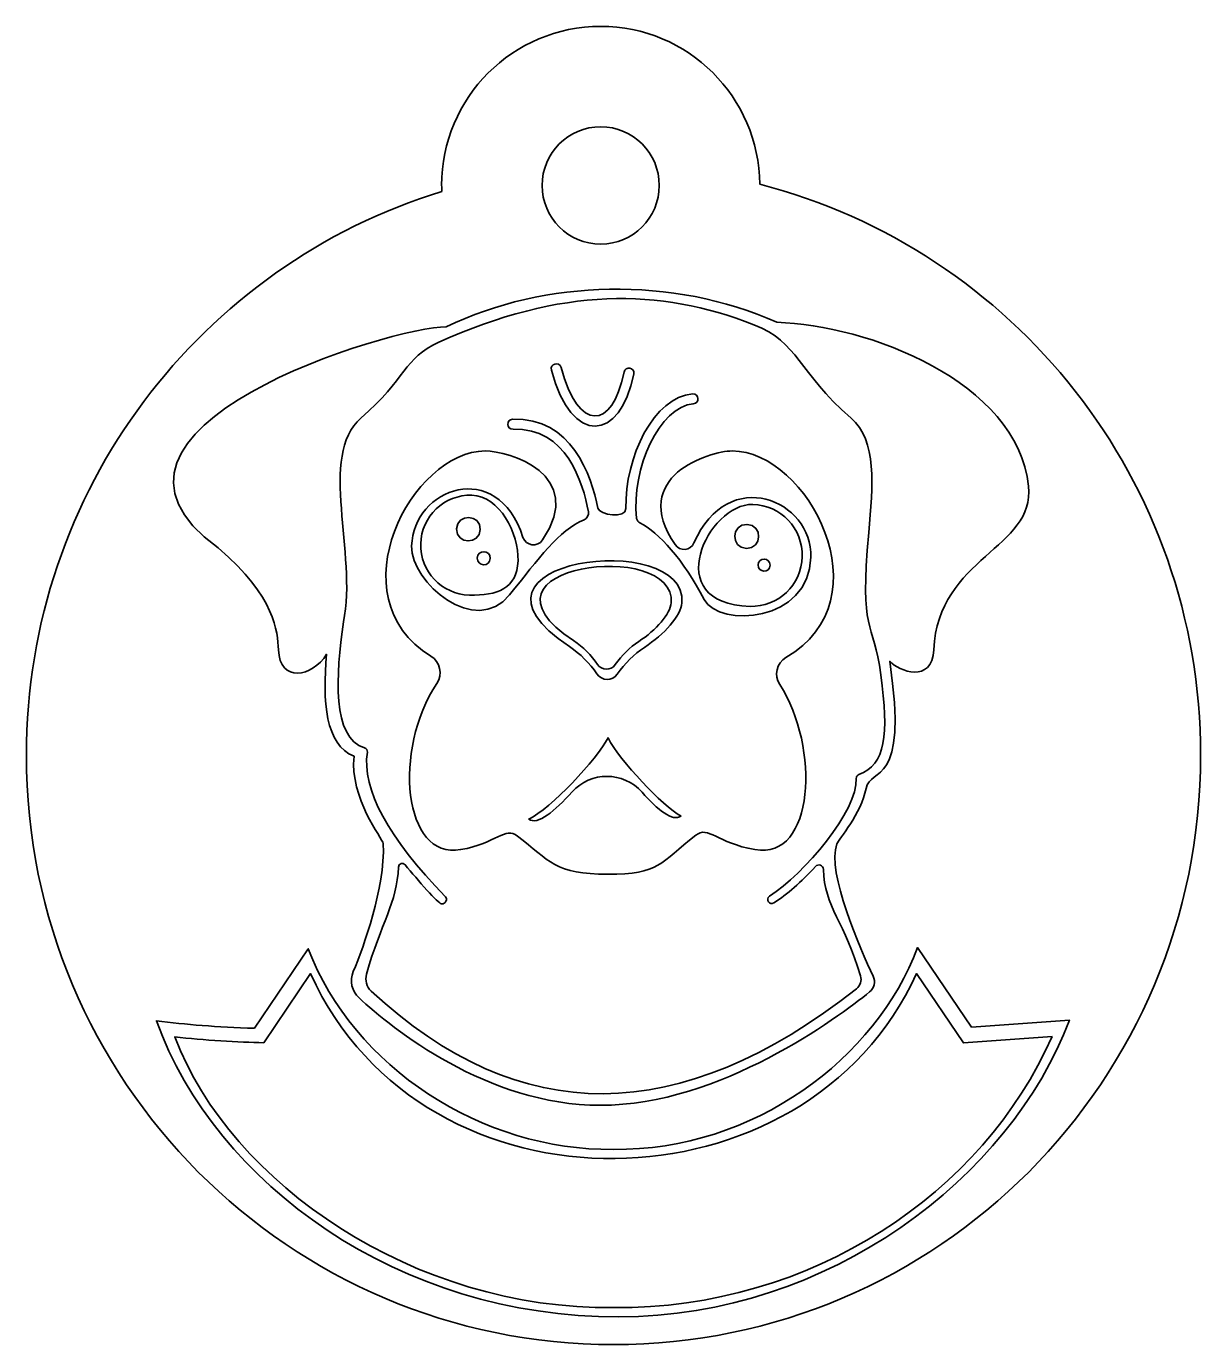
# Model space of a CAD drawing. Header units: inches. Extents: x 0.5 to 4, y -8.78 to -4.86.
import ezdxf

# ---------------------------------------------------------------- set-up
doc = ezdxf.new("R2010")
doc.units = ezdxf.units.IN
doc.header["$MEASUREMENT"] = 0
doc.layers.add('_U+0421_U+043B_U+043E_U+0439 1', color=7, linetype='Continuous')

msp = doc.modelspace()

# ---------------------------------------------------------------- linework, layer by layer
at = {"layer": '_U+0421_U+043B_U+043E_U+0439 1', "color": 242, "lineweight": 35, "true_color": 0xc1272d}
for points, knots in [([(2.6857, -5.3264), (2.6837, -5.0663), (2.4724, -4.8558), (2.2118, -4.8558), (1.95, -4.8558), (1.7378, -5.0681), (1.7378, -5.3299), (1.7378, -5.3358), (1.7381, -5.3418), (1.7383, -5.3478), (1.0215, -5.5675), (0.5, -6.2365), (0.5, -7.0278), (0.5, -7.9978), (1.2835, -8.784), (2.25, -8.784), (3.2165, -8.784), (4, -7.9978), (4, -7.0278), (4, -6.2087), (3.4414, -5.5207), (2.6857, -5.3264)], [0, 0, 0, 0, 1, 1, 1, 2, 2, 2, 3, 3, 3, 4, 4, 4, 5, 5, 5, 6, 6, 6, 7, 7, 7, 7]), ([(2.2118, -5.5046), (2.1153, -5.5046), (2.0371, -5.4264), (2.0371, -5.3299), (2.0371, -5.2333), (2.1153, -5.1551), (2.2118, -5.1551), (2.3083, -5.1551), (2.3865, -5.2333), (2.3865, -5.3299), (2.3865, -5.4264), (2.3083, -5.5046), (2.2118, -5.5046)], [0, 0, 0, 0, 1, 1, 1, 2, 2, 2, 3, 3, 3, 4, 4, 4, 4])]:
    msp.add_open_spline(points, degree=3, knots=knots, dxfattribs=at)
at = {"layer": '_U+0421_U+043B_U+043E_U+0439 1', "color": 7, "lineweight": 35, "true_color": 0xffffff}
for points, knots in [([(3.2044, -6.7134), (3.1994, -6.8154), (3.1013, -6.7776), (3.0732, -6.7475), (3.1305, -7.1296), (3.0154, -7.0599), (3.0028, -7.127), (2.9888, -7.2021), (2.9211, -7.278), (2.916, -7.2916), (2.884, -7.3771), (2.9866, -7.6071), (3.0241, -7.6861), (3.0318, -7.7024), (3.0273, -7.7218), (3.0133, -7.733), (2.9202, -7.8081), (2.5688, -8.0709), (2.2109, -8.0709), (1.8722, -8.0709), (1.5892, -7.8409), (1.4917, -7.7511), (1.4699, -7.7311), (1.4629, -7.6998), (1.4743, -7.6725), (1.5066, -7.5947), (1.5685, -7.4269), (1.5639, -7.2907), (1.5611, -7.2758), (1.4635, -7.156), (1.4766, -7.0308), (1.3917, -6.9976), (1.3818, -6.8674), (1.395, -6.7266), (1.3512, -6.796), (1.256, -6.8127), (1.2511, -6.7134), (1.2485, -6.6592), (1.2436, -6.5584), (1.0721, -6.4099), (0.5781, -6.0535), (1.6005, -5.7477), (1.7514, -5.7512), (2.0456, -5.6091), (2.4268, -5.5989), (2.7371, -5.7377), (3.0068, -5.746), (3.4524, -5.912), (3.4869, -6.2258), (3.5073, -6.4119), (3.2179, -6.4365), (3.2044, -6.7134)], [0, 0, 0, 0, 1, 1, 1, 2, 2, 2, 3, 3, 3, 4, 4, 4, 5, 5, 5, 6, 6, 6, 7, 7, 7, 8, 8, 8, 9, 9, 9, 10, 10, 10, 11, 11, 11, 12, 12, 12, 13, 13, 13, 14, 14, 14, 15, 15, 15, 16, 16, 16, 17, 17, 17, 17]), ([(3.0469, -6.7883), (3.0245, -6.6217), (2.9825, -6.6697), (3.0106, -6.3641), (3.0235, -6.2235), (3.0357, -6.0906), (2.9583, -6.0233), (2.7966, -5.8828), (2.8036, -5.798), (2.6685, -5.745), (2.3865, -5.6343), (2.094, -5.6328), (1.7296, -5.7969), (1.6241, -5.8444), (1.6339, -5.9046), (1.4972, -6.0233), (1.3687, -6.135), (1.4874, -6.4279), (1.4452, -6.6305), (1.422, -6.7886), (1.4106, -6.9776), (1.5079, -7.0056), (1.5135, -7.0073), (1.5171, -7.0135), (1.5163, -7.0189), (1.4995, -7.1289), (1.5779, -7.2738), (1.7495, -7.4496), (1.7569, -7.4571), (1.7489, -7.4709), (1.7384, -7.4709), (1.7272, -7.4709), (1.6663, -7.3996), (1.6293, -7.3541), (1.6227, -7.3458), (1.6094, -7.3503), (1.609, -7.3609), (1.6053, -7.4681), (1.5567, -7.5262), (1.5139, -7.68), (1.5088, -7.698), (1.5141, -7.7177), (1.5279, -7.7305), (1.9701, -8.1409), (2.4479, -8.1376), (2.9742, -7.7238), (2.9857, -7.7147), (2.9905, -7.6993), (2.9864, -7.6852), (2.9412, -7.5292), (2.8779, -7.4778), (2.8755, -7.3679), (2.8753, -7.3556), (2.8603, -7.35), (2.8521, -7.3591), (2.81, -7.4057), (2.7672, -7.4428), (2.7281, -7.4679), (2.7149, -7.4764), (2.702, -7.4564), (2.7152, -7.4479), (2.8169, -7.3827), (2.9797, -7.1917), (2.9735, -7.0969), (2.9732, -7.0924), (2.9761, -7.0869), (2.9815, -7.0851), (3.0608, -7.0556), (3.0708, -6.9663), (3.0469, -6.7883)], [0, 0, 0, 0, 1, 1, 1, 2, 2, 2, 3, 3, 3, 4, 4, 4, 5, 5, 5, 6, 6, 6, 7, 7, 7, 8, 8, 8, 9, 9, 9, 10, 10, 10, 11, 11, 11, 12, 12, 12, 13, 13, 13, 14, 14, 14, 15, 15, 15, 16, 16, 16, 17, 17, 17, 18, 18, 18, 19, 19, 19, 20, 20, 20, 21, 21, 21, 22, 22, 22, 23, 23, 23, 23]), ([(2.3107, -5.8918), (2.3145, -5.8725), (2.2852, -5.8665), (2.2813, -5.886), (2.2466, -6.0607), (2.1451, -6.0647), (2.0937, -5.8724), (2.0886, -5.8532), (2.0598, -5.8611), (2.0648, -5.8801), (2.1258, -6.1083), (2.2705, -6.0934), (2.3107, -5.8918)], [0, 0, 0, 0, 1, 1, 1, 2, 2, 2, 3, 3, 3, 4, 4, 4, 4]), ([(2.7454, -6.8171), (2.8665, -7.0033), (2.8494, -7.3407), (2.6715, -7.3091), (2.5582, -7.289), (2.5324, -7.2368), (2.495, -7.2661), (2.3892, -7.3494), (2.3874, -7.3823), (2.233, -7.3823), (2.0765, -7.3823), (2.0589, -7.3427), (1.9641, -7.2687), (1.9264, -7.2393), (1.9021, -7.29), (1.7944, -7.3091), (1.6232, -7.3395), (1.5918, -7.0118), (1.7234, -6.8136), (1.7414, -6.7864), (1.7336, -6.7496), (1.7058, -6.7326), (1.4185, -6.5561), (1.6497, -6.121), (1.8678, -6.121), (1.935, -6.121), (2.1715, -6.189), (2.0387, -6.3862), (2.0235, -6.4087), (1.9886, -6.4044), (1.9802, -6.3786), (1.9024, -6.1388), (1.6527, -6.2329), (1.6484, -6.4042), (1.6454, -6.5148), (1.8388, -6.6761), (1.9401, -6.5501), (2.0273, -6.4417), (2.0873, -6.3571), (2.1623, -6.3258), (2.1715, -6.3219), (2.1768, -6.3122), (2.175, -6.3024), (2.1594, -6.2158), (2.1091, -6.0501), (1.9506, -6.0565), (1.9308, -6.0573), (1.9297, -6.0274), (1.9494, -6.0266), (2.1247, -6.0195), (2.1839, -6.1939), (2.2032, -6.2916), (2.2073, -6.3121), (2.2878, -6.3239), (2.287, -6.2925), (2.2833, -6.1398), (2.3707, -5.9588), (2.4859, -5.9509), (2.5061, -5.9502), (2.5072, -5.9794), (2.4879, -5.9807), (2.3882, -5.9876), (2.3021, -6.1738), (2.319, -6.3221), (2.3197, -6.3279), (2.3236, -6.3328), (2.3289, -6.3354), (2.3848, -6.3634), (2.4584, -6.4457), (2.5202, -6.5635), (2.5655, -6.6496), (2.8333, -6.6315), (2.8384, -6.438), (2.8431, -6.2672), (2.5924, -6.1614), (2.4899, -6.3953), (2.4798, -6.4185), (2.4481, -6.4209), (2.4337, -6.4), (2.2945, -6.1979), (2.5362, -6.121), (2.6038, -6.121), (2.8283, -6.121), (3.0635, -6.5629), (2.7638, -6.7368), (2.7357, -6.7531), (2.7276, -6.7899), (2.7454, -6.8171)], [0, 0, 0, 0, 1, 1, 1, 2, 2, 2, 3, 3, 3, 4, 4, 4, 5, 5, 5, 6, 6, 6, 7, 7, 7, 8, 8, 8, 9, 9, 9, 10, 10, 10, 11, 11, 11, 12, 12, 12, 13, 13, 13, 14, 14, 14, 15, 15, 15, 16, 16, 16, 17, 17, 17, 18, 18, 18, 19, 19, 19, 20, 20, 20, 21, 21, 21, 22, 22, 22, 23, 23, 23, 24, 24, 24, 25, 25, 25, 26, 26, 26, 27, 27, 27, 28, 28, 28, 29, 29, 29, 29]), ([(1.9654, -6.4487), (1.9634, -6.5309), (1.9025, -6.5526), (1.8204, -6.5505), (1.7381, -6.5483), (1.6732, -6.4799), (1.6754, -6.3977), (1.6774, -6.3156), (1.7458, -6.2507), (1.828, -6.2527), (1.9103, -6.2549), (1.9676, -6.3666), (1.9654, -6.4487)], [0, 0, 0, 0, 1, 1, 1, 2, 2, 2, 3, 3, 3, 4, 4, 4, 4]), ([(2.6648, -6.2804), (2.7486, -6.2825), (2.8147, -6.3523), (2.8124, -6.4362), (2.8103, -6.5201), (2.7407, -6.5864), (2.6569, -6.5841), (2.3837, -6.577), (2.5329, -6.2769), (2.6648, -6.2804)], [0, 0, 0, 0, 1, 1, 1, 2, 2, 2, 3, 3, 3, 3]), ([(1.8528, -6.3551), (1.8541, -6.3087), (1.7837, -6.3067), (1.7825, -6.3533), (1.7813, -6.3997), (1.8516, -6.4017), (1.8528, -6.3551)], [0, 0, 0, 0, 1, 1, 1, 2, 2, 2, 2]), ([(2.1184, -6.7037), (2.1515, -6.7255), (2.179, -6.7542), (2.2001, -6.7852), (2.2148, -6.8068), (2.2464, -6.8076), (2.2614, -6.7862), (2.2834, -6.7547), (2.3115, -6.7262), (2.3421, -6.7064), (2.4012, -6.6682), (2.4509, -6.6113), (2.4539, -6.5739), (2.4722, -6.3508), (1.7236, -6.4439), (2.1184, -6.7037)], [0, 0, 0, 0, 1, 1, 1, 2, 2, 2, 3, 3, 3, 4, 4, 4, 5, 5, 5, 5]), ([(2.6462, -6.4115), (2.6935, -6.4128), (2.6955, -6.341), (2.648, -6.3397), (2.6007, -6.3385), (2.5987, -6.4103), (2.6462, -6.4115)], [0, 0, 0, 0, 1, 1, 1, 2, 2, 2, 2]), ([(2.4221, -6.5737), (2.4195, -6.6062), (2.3764, -6.6555), (2.3252, -6.6886), (2.2986, -6.7058), (2.2743, -6.7306), (2.2552, -6.7578), (2.2421, -6.7764), (2.2148, -6.7757), (2.202, -6.757), (2.1837, -6.7301), (2.1599, -6.7052), (2.1312, -6.6863), (1.7888, -6.4611), (2.438, -6.3803), (2.4221, -6.5737)], [0, 0, 0, 0, 1, 1, 1, 2, 2, 2, 3, 3, 3, 4, 4, 4, 5, 5, 5, 5]), ([(1.8827, -6.4413), (1.8834, -6.4156), (1.8447, -6.4146), (1.844, -6.4402), (1.8433, -6.4658), (1.8821, -6.4669), (1.8827, -6.4413)], [0, 0, 0, 0, 1, 1, 1, 2, 2, 2, 2]), ([(2.6808, -6.4607), (2.6801, -6.4845), (2.7159, -6.4853), (2.7165, -6.4616), (2.7172, -6.4379), (2.6814, -6.437), (2.6808, -6.4607)], [0, 0, 0, 0, 1, 1, 1, 2, 2, 2, 2]), ([(2.4516, -7.2089), (2.3951, -7.1792), (2.2698, -7.0445), (2.2337, -6.9758), (2.2016, -7.039), (2.062, -7.1885), (1.9976, -7.218), (2.0235, -7.2381), (2.0749, -7.1938), (2.1264, -7.1367), (2.1824, -7.0749), (2.2794, -7.0755), (2.335, -7.1377), (2.3816, -7.1898), (2.4261, -7.2273), (2.4516, -7.2089)], [0, 0, 0, 0, 1, 1, 1, 2, 2, 2, 3, 3, 3, 4, 4, 4, 5, 5, 5, 5]), ([(3.3166, -7.8378), (3.3166, -7.8378), (3.6088, -7.8171), (3.6088, -7.8171), (3.4326, -8.2854), (2.8922, -8.7012), (2.2662, -8.7012), (1.609, -8.703), (1.0647, -8.3054), (0.8877, -7.8191), (0.9748, -7.8299), (1.0674, -7.8381), (1.1799, -7.8413), (1.1799, -7.8413), (1.3403, -7.6042), (1.3403, -7.6042), (1.4733, -7.9569), (1.8597, -8.2072), (2.2492, -8.2022), (2.6704, -8.2068), (3.0322, -7.9301), (3.1564, -7.601), (3.1564, -7.601), (3.3166, -7.8378), (3.3166, -7.8378)], [0, 0, 0, 0, 1, 1, 1, 2, 2, 2, 3, 3, 3, 4, 4, 4, 5, 5, 5, 6, 6, 6, 7, 7, 7, 8, 8, 8, 8]), ([(3.557, -7.8662), (3.557, -7.8662), (3.2928, -7.8849), (3.2928, -7.8849), (3.2928, -7.8849), (3.153, -7.6782), (3.153, -7.6782), (2.8261, -8.3995), (1.686, -8.4274), (1.347, -7.6782), (1.347, -7.6782), (1.2074, -7.8845), (1.2074, -7.8845), (1.1339, -7.8831), (1.0273, -7.8767), (0.9424, -7.8672), (1.1091, -8.306), (1.6591, -8.6813), (2.2507, -8.6734), (2.8392, -8.6793), (3.3533, -8.3314), (3.557, -7.8662)], [0, 0, 0, 0, 1, 1, 1, 2, 2, 2, 3, 3, 3, 4, 4, 4, 5, 5, 5, 6, 6, 6, 7, 7, 7, 7])]:
    msp.add_open_spline(points, degree=3, knots=knots, dxfattribs=at)

doc.saveas('drawing.dxf')
